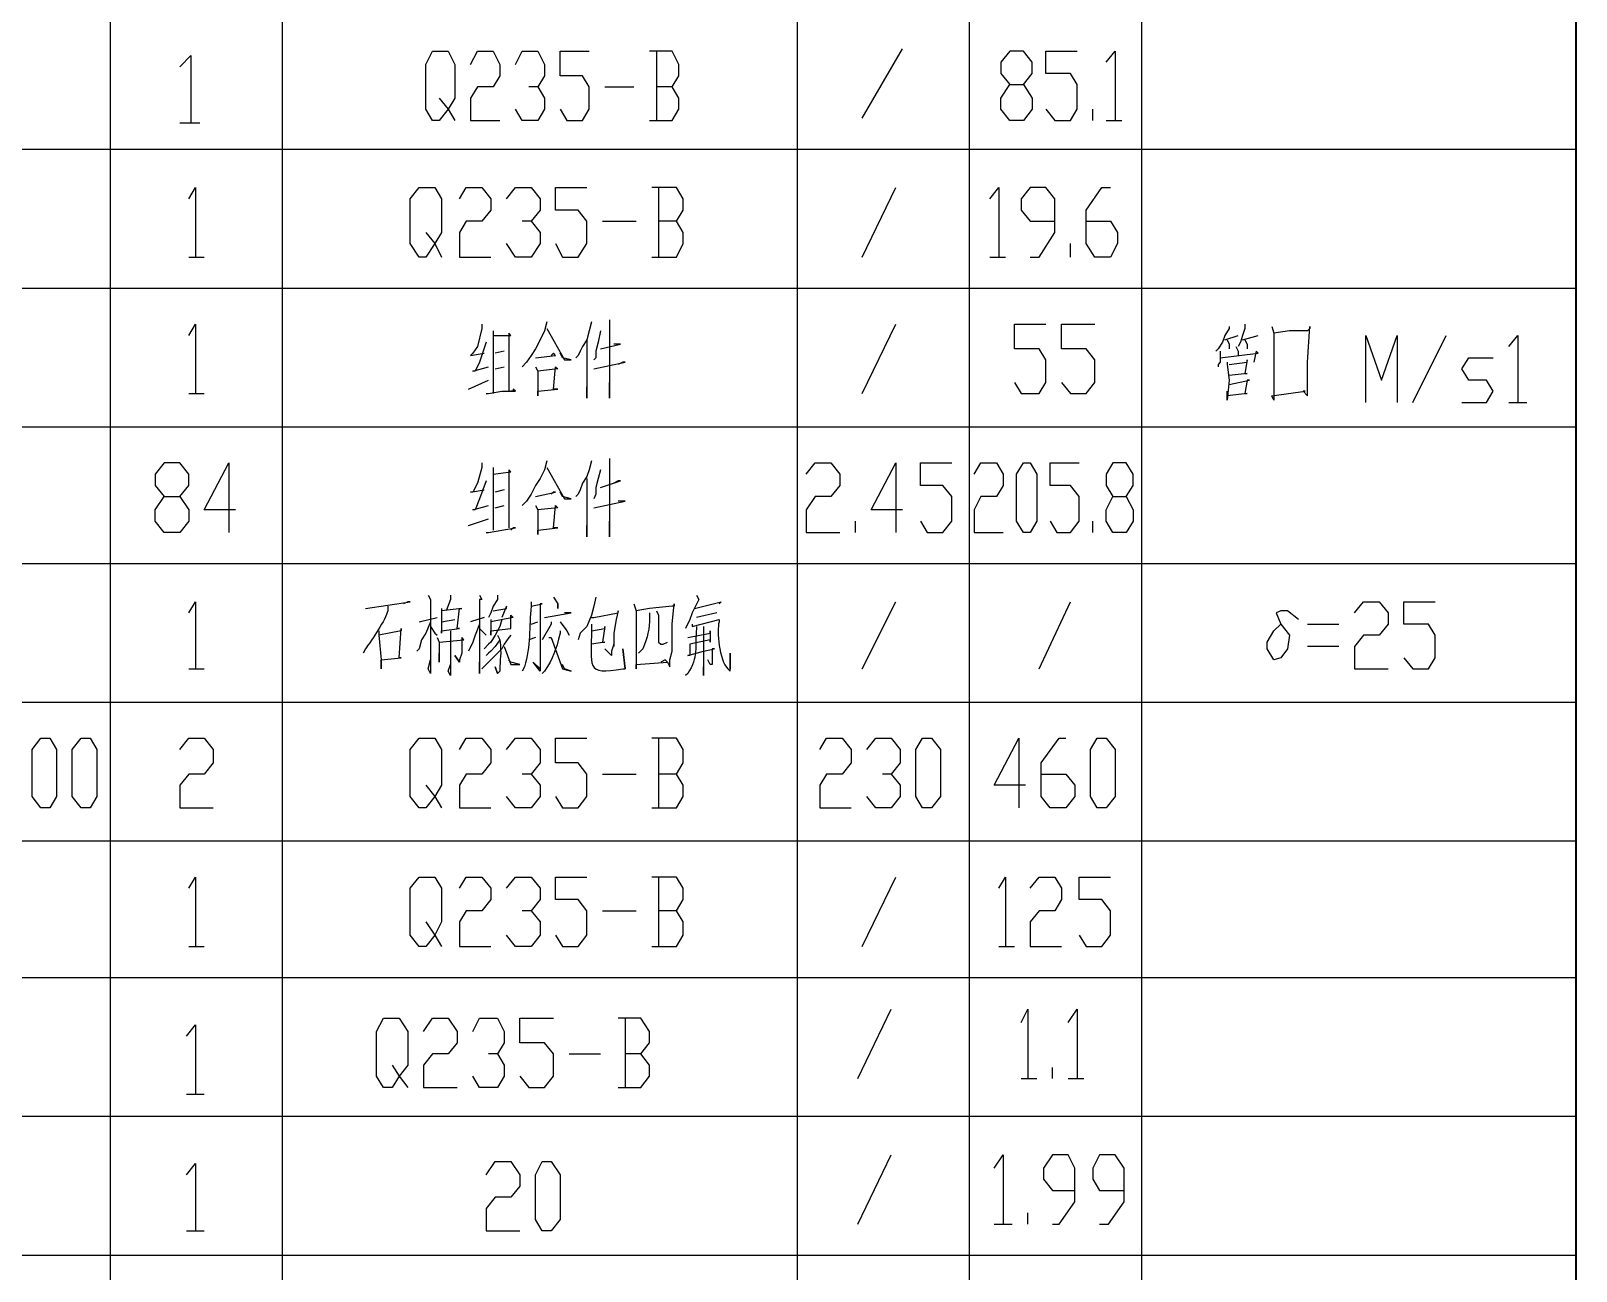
# Model space of a CAD drawing. Header units: millimetres. Extents: x 0 to 822, y 14 to 1153.
# Drawn here: x 694.7 to 819, y 211.6 to 311.4 of the extents above; entities that cross this region are included whole.
import ezdxf

# ---------------------------------------------------------------- set-up
doc = ezdxf.new("R2010")
doc.units = ezdxf.units.MM
doc.layers.add('1', color=7, linetype='Continuous')

msp = doc.modelspace()

# ---------------------------------------------------------------- linework, layer by layer
at = {"layer": '1', "color": 0, "lineweight": 40}
msp.add_lwpolyline([(43.56, 14.721732), (819, 14.721732), (819, 1153.221732), (43.56, 1153.221732), (43.56, 14.721732)], dxfattribs=at)
at = {"layer": '1', "color": 0, "lineweight": 25}
for points in [[(701.1, 301.821732), (701.1, 312.801732)], [(714.96, 301.821732), (714.96, 312.801732)], [(756.36, 301.821732), (756.36, 312.801732)], [(770.22, 301.821732), (770.22, 312.801732)], [(784.08, 301.821732), (784.08, 312.801732)], [(727.56, 305.961732), (728.28, 305.061732), (727.56, 304.161732), (727.02, 304.161732), (726.48, 305.061732), (726.48, 308.661732), (727.02, 309.741732), (728.28, 309.741732), (728.82, 308.661732), (728.82, 305.961732), (728.28, 305.061732), (728.82, 304.161732)], [(730.08, 308.661732), (730.62, 309.741732), (731.88, 309.741732), (732.42, 308.661732), (732.42, 307.761732), (731.88, 306.861732), (730.62, 306.861732), (730.08, 305.961732), (730.08, 304.161732), (732.42, 304.161732)], [(733.68, 308.661732), (734.22, 309.741732), (735.48, 309.741732), (736.02, 308.661732), (736.02, 307.761732), (735.48, 306.861732), (734.76, 306.861732)], [(737.28, 305.061732), (737.82, 304.161732), (739.08, 304.161732), (739.62, 305.061732), (739.62, 306.861732), (739.08, 307.761732), (737.28, 307.761732), (737.28, 309.741732), (739.62, 309.741732)], [(746.28, 306.861732), (746.82, 307.761732), (746.82, 308.661732), (746.28, 309.741732), (744.48, 309.741732)], [(745.02, 309.741732), (745.02, 304.161732)], [(761.58, 304.341732), (764.82, 309.921732)], [(773.46, 304.161732), (772.74, 305.061732), (772.74, 305.961732), (773.46, 307.041732), (774.54, 307.041732), (775.26, 307.941732), (775.26, 308.841732), (774.54, 309.741732), (773.46, 309.741732), (772.74, 308.841732), (772.74, 307.941732), (773.46, 307.041732)], [(776.34, 305.061732), (777.06, 304.161732), (778.32, 304.161732), (778.86, 305.061732), (778.86, 307.041732), (778.32, 307.941732), (776.34, 307.941732), (776.34, 309.741732), (778.86, 309.741732)], [(781.2, 308.841732), (781.92, 309.741732), (781.92, 304.161732)], [(706.68, 308.481732), (707.58, 309.381732), (707.58, 303.981732)], [(774.54, 307.041732), (775.26, 305.961732), (775.26, 305.061732), (774.54, 304.161732), (773.46, 304.161732)], [(735.48, 306.861732), (736.02, 305.961732), (736.02, 305.061732), (735.48, 304.161732), (734.22, 304.161732), (733.68, 305.061732)], [(740.88, 306.861732), (743.22, 306.861732)], [(744.48, 304.161732), (746.28, 304.161732), (746.82, 305.061732), (746.82, 305.961732), (746.28, 306.861732), (745.02, 306.861732)], [(780.12, 304.161732), (780.12, 305.061732)], [(706.68, 303.981732), (708.3, 303.981732)], [(781.2, 304.161732), (782.46, 304.161732)], [(819, 301.821732), (568.98, 301.821732)], [(819, 301.821732), (568.98, 301.821732)], [(701.1, 290.661732), (701.1, 301.821732)], [(714.96, 290.661732), (714.96, 301.821732)], [(756.36, 290.661732), (756.36, 301.821732)], [(770.22, 290.661732), (770.22, 301.821732)], [(784.08, 290.661732), (784.08, 301.821732)], [(707.4, 297.861732), (707.94, 298.761732), (707.94, 293.181732)], [(726.48, 295.161732), (727.2, 294.261732), (726.48, 293.181732), (725.94, 293.181732), (725.22, 294.261732), (725.22, 297.861732), (725.94, 298.761732), (727.2, 298.761732), (727.74, 297.861732), (727.74, 295.161732), (727.2, 294.261732), (727.74, 293.181732)], [(729.18, 297.861732), (729.72, 298.761732), (730.98, 298.761732), (731.7, 297.861732), (731.7, 296.961732), (730.98, 296.061732), (729.72, 296.061732), (729.18, 295.161732), (729.18, 293.181732), (731.7, 293.181732)], [(732.96, 297.861732), (733.68, 298.761732), (734.94, 298.761732), (735.66, 297.861732), (735.66, 296.961732), (734.94, 296.061732), (734.22, 296.061732)], [(736.92, 294.261732), (737.46, 293.181732), (738.72, 293.181732), (739.44, 294.261732), (739.44, 296.061732), (738.72, 296.961732), (736.92, 296.961732), (736.92, 298.761732), (739.44, 298.761732)], [(746.64, 296.061732), (747.18, 296.961732), (747.18, 297.861732), (746.64, 298.761732), (744.66, 298.761732)], [(745.2, 298.761732), (745.2, 293.181732)], [(761.58, 293.181732), (764.28, 298.761732)], [(771.84, 297.861732), (772.56, 298.761732), (772.56, 293.181732)], [(775.08, 293.181732), (775.8, 293.181732), (777.06, 295.161732), (777.06, 297.861732), (776.34, 298.761732), (775.08, 298.761732), (774.36, 297.861732), (774.36, 296.961732), (775.08, 296.061732), (777.06, 296.061732)], [(779.58, 296.061732), (781.56, 296.061732), (782.1, 295.161732), (782.1, 294.261732), (781.56, 293.181732), (780.3, 293.181732), (779.58, 294.261732), (779.58, 296.961732), (780.84, 298.761732), (781.56, 298.761732)], [(734.94, 296.061732), (735.66, 295.161732), (735.66, 294.261732), (734.94, 293.181732), (733.68, 293.181732), (732.96, 294.261732)], [(740.7, 296.061732), (743.4, 296.061732)], [(744.66, 293.181732), (746.64, 293.181732), (747.18, 294.261732), (747.18, 295.161732), (746.64, 296.061732), (745.2, 296.061732)], [(778.32, 293.181732), (778.32, 294.261732)], [(707.4, 293.181732), (708.66, 293.181732)], [(771.84, 293.181732), (773.1, 293.181732)], [(819, 290.661732), (568.98, 290.661732)], [(819, 290.661732), (568.98, 290.661732)], [(701.1, 279.501732), (701.1, 290.661732)], [(714.96, 279.501732), (714.96, 290.661732)], [(756.36, 279.501732), (756.36, 290.661732)], [(770.22, 279.501732), (770.22, 290.661732)], [(784.08, 279.501732), (784.08, 290.661732)], [(707.4, 286.881732), (707.94, 287.781732), (707.94, 282.201732)], [(730.98, 287.781732), (730.98, 287.421732), (730.62, 285.981732), (730.26, 285.441732), (730.08, 285.261732), (731.16, 285.441732)], [(731.88, 287.241732), (731.88, 286.881732), (731.88, 282.201732)], [(736.2, 287.961732), (736.02, 287.241732), (735.66, 286.521732), (735.3, 285.801732), (734.94, 285.261732), (734.58, 284.721732), (734.22, 284.361732)], [(736.2, 287.421732), (737.64, 284.901732), (738.18, 284.901732), (737.46, 285.081732), (737.28, 285.441732)], [(739.8, 287.961732), (739.62, 287.241732), (739.44, 286.521732), (739.08, 285.981732), (738.9, 285.621732), (738.72, 285.261732), (738.54, 285.081732)], [(740.52, 287.241732), (740.34, 286.341732), (740.16, 285.621732), (740.16, 285.081732), (739.98, 284.901732)], [(741.24, 288.141732), (741.24, 287.961732), (741.24, 287.961732), (741.24, 281.841732), (741.24, 283.101732)], [(761.58, 282.201732), (764.28, 287.781732)], [(773.82, 283.101732), (774.36, 282.201732), (775.8, 282.201732), (776.34, 283.101732), (776.34, 284.901732), (775.8, 285.801732), (773.82, 285.801732), (773.82, 287.781732), (776.34, 287.781732)], [(777.6, 283.101732), (778.32, 282.201732), (779.58, 282.201732), (780.3, 283.101732), (780.3, 284.901732), (779.58, 285.801732), (777.6, 285.801732), (777.6, 287.781732), (780.3, 287.781732)], [(791.1, 287.601732), (791.1, 287.421732), (790.74, 286.881732), (790.56, 286.341732), (790.56, 286.341732), (790.2, 285.801732), (790.02, 285.621732)], [(792.36, 287.781732), (792.36, 287.421732), (792.18, 286.881732), (792, 286.341732), (791.82, 285.981732)], [(794.52, 287.601732), (794.7, 287.061732), (794.7, 282.921732), (794.7, 281.661732), (794.52, 282.021732), (797.22, 282.381732), (797.04, 282.381732), (797.4, 282.021732), (797.4, 282.741732), (797.4, 283.641732), (797.4, 284.721732), (797.58, 287.601732), (797.58, 287.421732), (797.4, 287.241732), (795.96, 287.241732), (795.96, 287.241732), (794.7, 287.061732)], [(731.34, 286.341732), (730.8, 284.721732), (730.44, 284.001732), (730.26, 284.001732), (731.52, 284.361732)], [(731.88, 286.881732), (733.32, 286.881732), (733.14, 287.061732), (733.14, 286.881732), (733.14, 282.381732)], [(739.44, 286.521732), (739.44, 283.281732), (739.44, 281.841732), (739.44, 282.201732), (739.44, 282.741732)], [(740.52, 285.801732), (742.14, 286.161732), (741.96, 286.161732), (741.6, 286.161732)], [(790.74, 286.521732), (791.82, 286.881732)], [(790.92, 286.521732), (791.1, 286.161732), (791.1, 285.801732)], [(791.64, 285.981732), (791.82, 285.621732), (791.82, 285.261732)], [(792.18, 286.521732), (793.44, 286.881732)], [(792.36, 286.521732), (792.54, 286.161732), (792.54, 285.801732)], [(802.08, 281.481732), (802.08, 286.881732), (803.34, 283.281732), (804.6, 286.881732), (804.6, 281.481732)], [(805.86, 281.481732), (808.56, 286.881732)], [(813.6, 285.981732), (814.32, 286.881732), (814.32, 281.481732)], [(732.78, 285.621732), (732.06, 285.441732)], [(735.3, 285.081732), (736.92, 285.261732), (736.74, 285.441732), (736.56, 285.261732)], [(739.98, 284.181732), (742.5, 284.721732), (742.32, 284.721732), (741.96, 284.541732)], [(790.38, 285.621732), (790.38, 285.261732), (790.38, 284.901732), (790.38, 284.721732), (790.2, 284.541732), (790.2, 284.361732)], [(790.38, 285.081732), (793.44, 285.441732), (793.26, 285.621732), (793.08, 284.721732)], [(790.92, 284.721732), (790.92, 284.541732), (791.1, 283.281732), (790.92, 281.661732), (790.92, 282.381732)], [(791.1, 284.541732), (792.54, 284.721732), (792.54, 284.901732), (792.36, 283.821732), (792.54, 283.821732), (791.1, 283.641732)], [(809.82, 281.481732), (811.8, 281.481732), (812.34, 282.381732), (811.8, 283.281732), (810.36, 283.281732), (809.82, 284.181732), (810.36, 285.081732), (812.34, 285.081732)], [(732.06, 284.181732), (732.78, 284.361732)], [(735.3, 284.361732), (735.48, 284.001732), (735.48, 283.101732), (735.48, 282.021732), (735.48, 282.381732), (737.1, 282.561732), (736.74, 282.561732), (736.92, 284.361732), (737.1, 284.181732), (735.48, 284.001732)], [(707.4, 282.201732), (708.66, 282.201732)], [(729.9, 282.561732), (731.52, 283.281732)], [(731.34, 282.201732), (731.52, 282.201732), (732.6, 282.381732), (733.68, 282.381732), (733.5, 282.561732), (733.5, 282.381732), (733.32, 282.381732)], [(791.1, 282.921732), (792.72, 283.281732), (792.54, 283.281732), (792.36, 282.201732), (792.54, 282.201732), (790.92, 282.021732)], [(813.6, 281.481732), (815.04, 281.481732)], [(819, 279.501732), (568.98, 279.501732)], [(819, 279.501732), (568.98, 279.501732)], [(701.1, 268.521732), (701.1, 279.501732)], [(714.96, 268.521732), (714.96, 279.501732)], [(756.36, 268.521732), (756.36, 279.501732)], [(770.22, 268.521732), (770.22, 279.501732)], [(784.08, 268.521732), (784.08, 279.501732)], [(705.42, 271.041732), (704.7, 271.941732), (704.7, 272.841732), (705.42, 273.921732), (706.68, 273.921732), (707.4, 274.821732), (707.4, 275.721732), (706.68, 276.621732), (705.42, 276.621732), (704.7, 275.721732), (704.7, 274.821732), (705.42, 273.921732)], [(711.18, 272.841732), (708.66, 272.841732), (710.64, 276.621732), (710.64, 271.041732)], [(730.98, 276.621732), (730.98, 276.261732), (730.62, 275.001732), (730.26, 274.281732), (730.08, 274.281732), (731.16, 274.461732)], [(731.88, 276.261732), (731.88, 275.721732), (731.88, 271.221732)], [(731.88, 275.721732), (733.32, 275.901732), (733.14, 276.081732), (733.14, 275.721732), (733.14, 271.401732)], [(736.2, 276.801732), (736.02, 276.081732), (735.66, 275.361732), (735.3, 274.821732), (734.94, 274.101732), (734.58, 273.561732), (734.22, 273.201732)], [(736.2, 276.261732), (737.64, 273.741732), (738.18, 273.741732), (737.46, 273.921732), (737.28, 274.281732)], [(739.8, 276.801732), (739.62, 276.081732), (739.44, 275.541732), (739.08, 275.001732), (738.9, 274.461732), (738.72, 274.101732), (738.54, 273.921732)], [(740.52, 276.081732), (740.34, 275.361732), (740.16, 274.641732), (740.16, 274.101732), (739.98, 273.741732)], [(741.24, 276.981732), (741.24, 276.801732), (741.24, 276.801732), (741.24, 270.681732), (741.24, 271.941732)], [(757.08, 275.721732), (757.8, 276.621732), (759.06, 276.621732), (759.78, 275.721732), (759.78, 274.821732), (759.06, 273.921732), (757.8, 273.921732), (757.08, 272.841732), (757.08, 271.041732), (759.78, 271.041732)], [(764.82, 272.841732), (762.3, 272.841732), (764.28, 276.621732), (764.28, 271.041732)], [(766.26, 271.941732), (766.8, 271.041732), (768.06, 271.041732), (768.78, 271.941732), (768.78, 273.921732), (768.06, 274.821732), (766.26, 274.821732), (766.26, 276.621732), (768.78, 276.621732)], [(770.58, 275.721732), (771.12, 276.621732), (772.38, 276.621732), (772.92, 275.721732), (772.92, 274.821732), (772.38, 273.921732), (771.12, 273.921732), (770.58, 272.841732), (770.58, 271.041732), (772.92, 271.041732)], [(774.54, 271.041732), (774, 271.941732), (774, 275.721732), (774.54, 276.621732), (775.08, 276.621732), (775.62, 275.721732), (775.62, 271.941732), (775.08, 271.041732), (774.54, 271.041732)], [(776.7, 271.941732), (777.24, 271.041732), (778.32, 271.041732), (779.04, 271.941732), (779.04, 273.921732), (778.32, 274.821732), (776.7, 274.821732), (776.7, 276.621732), (779.04, 276.621732)], [(781.74, 271.041732), (781.2, 271.941732), (781.2, 272.841732), (781.74, 273.921732), (782.82, 273.921732), (783.36, 274.821732), (783.36, 275.721732), (782.82, 276.621732), (781.74, 276.621732), (781.2, 275.721732), (781.2, 274.821732), (781.74, 273.921732)], [(731.34, 275.181732), (730.8, 273.741732), (730.44, 272.841732), (730.26, 272.841732), (731.52, 273.201732)], [(739.44, 275.361732), (739.44, 272.301732), (739.44, 270.681732), (739.44, 271.041732), (739.44, 271.581732)], [(740.52, 274.641732), (742.14, 275.181732), (741.96, 275.181732), (741.6, 275.001732)], [(706.68, 273.921732), (707.4, 272.841732), (707.4, 271.941732), (706.68, 271.041732), (705.42, 271.041732)], [(732.78, 274.461732), (732.06, 274.281732)], [(735.3, 273.921732), (736.92, 274.281732), (736.74, 274.281732), (736.56, 274.101732)], [(739.98, 273.021732), (742.5, 273.561732), (742.32, 273.561732), (741.96, 273.561732)], [(782.82, 273.921732), (783.36, 272.841732), (783.36, 271.941732), (782.82, 271.041732), (781.74, 271.041732)], [(732.06, 273.021732), (732.78, 273.201732)], [(735.3, 273.201732), (735.48, 272.841732), (735.48, 271.941732), (735.48, 270.861732), (735.48, 271.221732), (737.1, 271.401732), (736.74, 271.401732), (736.92, 273.201732), (737.1, 273.021732), (735.48, 272.841732)], [(729.9, 271.581732), (731.52, 272.121732)], [(731.34, 271.041732), (731.52, 271.041732), (732.6, 271.221732), (733.68, 271.401732), (733.5, 271.401732), (733.5, 271.401732), (733.32, 271.221732)], [(761.04, 271.041732), (761.04, 271.941732)], [(780.12, 271.041732), (780.12, 271.941732)], [(819, 268.521732), (568.98, 268.521732)], [(819, 268.521732), (568.98, 268.521732)], [(701.1, 257.361732), (701.1, 268.521732)], [(714.96, 257.361732), (714.96, 268.521732)], [(756.36, 257.361732), (756.36, 268.521732)], [(770.22, 257.361732), (770.22, 268.521732)], [(784.08, 257.361732), (784.08, 268.521732)], [(726.66, 266.001732), (726.84, 265.641732), (726.84, 259.701732), (726.66, 260.061732), (726.84, 260.781732)], [(728.46, 266.001732), (728.46, 265.641732), (728.1, 264.741732)], [(730.8, 266.001732), (730.98, 265.641732), (730.8, 265.641732), (730.8, 259.701732), (730.8, 259.881732), (730.8, 260.601732)], [(732.24, 266.001732), (732.24, 265.641732), (731.88, 265.101732), (731.7, 264.561732), (731.52, 264.201732)], [(748.26, 266.001732), (748.44, 265.641732), (747.9, 264.561732), (747.72, 264.021732), (747.36, 263.301732)], [(707.4, 264.561732), (707.94, 265.461732), (707.94, 260.061732)], [(721.62, 264.921732), (725.22, 265.461732), (725.04, 265.461732), (724.68, 265.281732)], [(727.74, 264.921732), (727.74, 264.741732), (727.74, 262.941732), (727.74, 263.121732), (729.18, 263.301732), (729, 263.301732), (729.18, 264.921732), (729.36, 264.921732), (727.74, 264.741732)], [(731.88, 264.741732), (732.96, 264.921732), (732.96, 265.101732), (732.6, 264.201732)], [(734.94, 265.101732), (735.84, 265.281732), (735.66, 265.281732), (735.66, 260.781732), (735.66, 260.421732), (735.66, 259.881732), (735.12, 260.601732), (735.66, 260.061732)], [(736.74, 265.821732), (737.1, 265.281732), (737.1, 264.921732), (737.1, 265.281732)], [(740.16, 265.821732), (739.98, 265.101732), (739.8, 264.381732), (739.44, 263.481732), (738.9, 262.941732), (738.72, 262.401732)], [(739.8, 264.201732), (739.98, 264.201732), (741.96, 264.561732), (741.96, 264.741732), (741.78, 264.021732), (741.6, 262.941732), (741.6, 261.861732), (741.6, 262.041732), (741.42, 261.501732), (741.42, 261.141732), (740.88, 261.681732), (741.42, 261.141732)], [(743.22, 265.281732), (743.4, 264.741732), (743.4, 264.561732), (743.4, 262.401732), (743.4, 262.221732), (743.4, 260.601732), (743.4, 260.061732), (743.4, 260.421732), (745.92, 260.601732), (745.74, 260.781732), (745.38, 260.601732)], [(745.92, 260.601732), (746.1, 260.241732), (746.1, 260.781732), (746.28, 261.501732), (746.28, 262.761732), (746.28, 262.941732), (746.28, 263.661732), (746.46, 265.281732), (746.46, 265.101732), (746.28, 265.101732), (744.48, 264.921732), (743.4, 264.741732)], [(745.02, 264.741732), (745.2, 264.381732), (745.2, 262.221732), (745.38, 262.041732), (745.56, 262.041732), (745.92, 262.221732)], [(748.08, 264.921732), (750.24, 265.461732), (750.24, 265.461732), (750.06, 265.281732)], [(761.58, 260.061732), (764.28, 265.461732)], [(775.8, 260.061732), (778.32, 265.461732)], [(796.68, 264.021732), (795.78, 264.741732), (795.24, 264.741732), (794.88, 264.561732), (795.24, 263.661732), (795.96, 262.761732), (795.78, 261.681732), (795.24, 260.961732), (794.7, 260.781732), (794.16, 261.681732), (794.16, 262.221732), (794.7, 263.121732), (795.24, 263.661732)], [(801.18, 264.561732), (801.9, 265.461732), (803.16, 265.461732), (803.88, 264.561732), (803.88, 263.661732), (803.16, 262.761732), (801.9, 262.761732), (801.18, 261.861732), (801.18, 260.061732), (803.88, 260.061732)], [(805.14, 260.961732), (805.86, 260.061732), (807.12, 260.061732), (807.66, 260.961732), (807.66, 262.761732), (807.12, 263.661732), (805.14, 263.661732), (805.14, 265.461732), (807.66, 265.461732)], [(726.84, 263.841732), (726.48, 262.941732), (726.12, 262.401732), (725.94, 261.681732), (725.76, 261.501732)], [(725.94, 263.841732), (727.38, 264.201732)], [(727.74, 263.841732), (728.82, 264.021732)], [(730.8, 263.661732), (730.44, 262.761732), (730.26, 262.221732), (729.9, 261.501732)], [(731.16, 264.201732), (730.08, 263.841732)], [(732.6, 264.021732), (732.42, 263.481732), (732.24, 263.121732), (732.06, 262.761732), (731.7, 262.221732), (731.52, 262.041732), (731.16, 261.681732)], [(731.7, 264.021732), (731.7, 262.761732), (731.7, 263.121732), (733.32, 263.301732), (733.32, 263.301732), (733.32, 264.381732), (733.5, 264.201732), (731.7, 263.841732)], [(734.94, 263.661732), (735.48, 263.841732)], [(736.56, 263.841732), (736.56, 263.661732), (735.84, 262.401732)], [(736.02, 264.201732), (738.18, 264.561732), (738, 264.561732), (737.64, 264.561732)], [(737.28, 263.841732), (737.82, 263.121732), (738, 262.761732)], [(749.88, 264.561732), (748.26, 264.201732)], [(797.4, 263.661732), (799.92, 263.661732)], [(722.7, 263.121732), (722.7, 262.761732), (722.88, 260.781732), (722.88, 260.061732), (722.88, 260.781732), (724.5, 260.961732), (724.32, 260.961732), (724.5, 263.301732), (724.5, 263.121732), (722.7, 262.761732)], [(726.84, 263.481732), (727.2, 262.941732), (727.38, 262.761732)], [(727.38, 262.581732), (727.56, 262.221732), (727.56, 260.601732), (727.56, 261.321732)], [(727.56, 262.221732), (729.54, 262.401732), (729.36, 262.581732), (729.36, 262.401732), (729.36, 261.321732), (729.18, 260.781732), (729.18, 260.601732), (728.82, 261.141732), (729.18, 260.601732)], [(728.46, 263.121732), (728.46, 259.521732), (728.28, 259.881732), (728.46, 260.421732)], [(730.8, 263.301732), (731.34, 262.761732)], [(732.42, 262.401732), (732.42, 262.401732), (732.06, 261.861732), (731.7, 261.501732), (731.52, 261.321732), (731.34, 261.141732)], [(733.32, 262.761732), (733.14, 262.581732), (732.78, 262.041732), (732.6, 261.681732)], [(735.3, 262.581732), (734.76, 262.401732)], [(736.38, 262.581732), (736.56, 262.581732), (737.46, 260.061732), (738.18, 259.881732), (737.64, 260.061732), (737.46, 260.421732)], [(739.8, 263.121732), (740.88, 263.301732), (740.88, 263.481732), (740.7, 262.221732), (740.88, 262.221732), (739.8, 262.041732)], [(747.54, 262.581732), (749.34, 262.941732), (749.34, 263.121732), (749.34, 262.221732), (749.34, 262.401732), (747.72, 262.041732), (747.72, 262.041732), (747.72, 261.861732), (747.72, 261.141732), (747.54, 261.141732), (748.8, 261.501732), (749.7, 261.681732), (749.52, 261.681732), (749.52, 260.961732), (749.52, 260.601732), (749.52, 260.421732), (749.34, 260.421732), (749.16, 260.781732)], [(748.8, 263.481732), (748.8, 263.481732), (748.8, 259.521732), (748.8, 259.881732), (748.8, 260.241732)], [(732.6, 261.681732), (732.06, 261.141732), (731.7, 260.781732), (731.34, 260.421732), (730.98, 260.061732)], [(732.78, 261.861732), (733.32, 260.421732), (734.04, 260.421732), (733.32, 260.601732), (733.14, 260.781732)], [(799.92, 261.861732), (797.4, 261.861732)], [(707.4, 260.061732), (708.66, 260.061732)], [(819, 257.361732), (568.98, 257.361732)], [(819, 257.361732), (568.98, 257.361732)], [(701.1, 246.201732), (701.1, 257.361732)], [(714.96, 246.201732), (714.96, 257.361732)], [(756.36, 246.201732), (756.36, 257.361732)], [(770.22, 246.201732), (770.22, 257.361732)], [(784.08, 246.201732), (784.08, 257.361732)], [(695.52, 248.901732), (694.8, 249.801732), (694.8, 253.581732), (695.52, 254.481732), (696.24, 254.481732), (696.78, 253.581732), (696.78, 249.801732), (696.24, 248.901732), (695.52, 248.901732)], [(698.76, 248.901732), (698.04, 249.801732), (698.04, 253.581732), (698.76, 254.481732), (699.48, 254.481732), (700.02, 253.581732), (700.02, 249.801732), (699.48, 248.901732), (698.76, 248.901732)], [(706.68, 253.581732), (707.4, 254.481732), (708.66, 254.481732), (709.38, 253.581732), (709.38, 252.501732), (708.66, 251.601732), (707.4, 251.601732), (706.68, 250.701732), (706.68, 248.901732), (709.38, 248.901732)], [(726.48, 250.701732), (727.2, 249.801732), (726.48, 248.901732), (725.94, 248.901732), (725.22, 249.801732), (725.22, 253.581732), (725.94, 254.481732), (727.2, 254.481732), (727.74, 253.581732), (727.74, 250.701732), (727.2, 249.801732), (727.74, 248.901732)], [(729.18, 253.581732), (729.72, 254.481732), (730.98, 254.481732), (731.7, 253.581732), (731.7, 252.501732), (730.98, 251.601732), (729.72, 251.601732), (729.18, 250.701732), (729.18, 248.901732), (731.7, 248.901732)], [(732.96, 253.581732), (733.68, 254.481732), (734.94, 254.481732), (735.66, 253.581732), (735.66, 252.501732), (734.94, 251.601732), (734.22, 251.601732)], [(736.92, 249.801732), (737.46, 248.901732), (738.72, 248.901732), (739.44, 249.801732), (739.44, 251.601732), (738.72, 252.501732), (736.92, 252.501732), (736.92, 254.481732), (739.44, 254.481732)], [(746.64, 251.601732), (747.18, 252.501732), (747.18, 253.581732), (746.64, 254.481732), (744.66, 254.481732)], [(745.2, 254.481732), (745.2, 248.901732)], [(758.16, 253.581732), (758.7, 254.481732), (759.96, 254.481732), (760.68, 253.581732), (760.68, 252.501732), (759.96, 251.601732), (758.7, 251.601732), (758.16, 250.701732), (758.16, 248.901732), (760.68, 248.901732)], [(761.94, 253.581732), (762.66, 254.481732), (763.92, 254.481732), (764.64, 253.581732), (764.64, 252.501732), (763.92, 251.601732), (763.2, 251.601732)], [(766.44, 248.901732), (765.9, 249.801732), (765.9, 253.581732), (766.44, 254.481732), (767.16, 254.481732), (767.88, 253.581732), (767.88, 249.801732), (767.16, 248.901732), (766.44, 248.901732)], [(774.72, 250.701732), (772.2, 250.701732), (774.18, 254.481732), (774.18, 248.901732)], [(775.98, 251.601732), (777.96, 251.601732), (778.68, 250.701732), (778.68, 249.801732), (777.96, 248.901732), (776.7, 248.901732), (775.98, 249.801732), (775.98, 252.501732), (777.42, 254.481732), (777.96, 254.481732)], [(780.48, 248.901732), (779.94, 249.801732), (779.94, 253.581732), (780.48, 254.481732), (781.2, 254.481732), (781.92, 253.581732), (781.92, 249.801732), (781.2, 248.901732), (780.48, 248.901732)], [(734.94, 251.601732), (735.66, 250.701732), (735.66, 249.801732), (734.94, 248.901732), (733.68, 248.901732), (732.96, 249.801732)], [(740.7, 251.601732), (743.4, 251.601732)], [(744.66, 248.901732), (746.64, 248.901732), (747.18, 249.801732), (747.18, 250.701732), (746.64, 251.601732), (745.2, 251.601732)], [(763.92, 251.601732), (764.64, 250.701732), (764.64, 249.801732), (763.92, 248.901732), (762.66, 248.901732), (761.94, 249.801732)], [(819, 246.201732), (568.98, 246.201732)], [(819, 246.201732), (568.98, 246.201732)], [(701.1, 235.221732), (701.1, 246.201732)], [(714.96, 235.221732), (714.96, 246.201732)], [(756.36, 235.221732), (756.36, 246.201732)], [(770.22, 235.221732), (770.22, 246.201732)], [(784.08, 235.221732), (784.08, 246.201732)], [(707.4, 242.421732), (707.94, 243.321732), (707.94, 237.741732)], [(726.48, 239.721732), (727.2, 238.641732), (726.48, 237.741732), (725.94, 237.741732), (725.22, 238.641732), (725.22, 242.421732), (725.94, 243.321732), (727.2, 243.321732), (727.74, 242.421732), (727.74, 239.721732), (727.2, 238.641732), (727.74, 237.741732)], [(729.18, 242.421732), (729.72, 243.321732), (730.98, 243.321732), (731.7, 242.421732), (731.7, 241.521732), (730.98, 240.621732), (729.72, 240.621732), (729.18, 239.721732), (729.18, 237.741732), (731.7, 237.741732)], [(732.96, 242.421732), (733.68, 243.321732), (734.94, 243.321732), (735.66, 242.421732), (735.66, 241.521732), (734.94, 240.621732), (734.22, 240.621732)], [(736.92, 238.641732), (737.46, 237.741732), (738.72, 237.741732), (739.44, 238.641732), (739.44, 240.621732), (738.72, 241.521732), (736.92, 241.521732), (736.92, 243.321732), (739.44, 243.321732)], [(746.64, 240.621732), (747.18, 241.521732), (747.18, 242.421732), (746.64, 243.321732), (744.66, 243.321732)], [(745.2, 243.321732), (745.2, 237.741732)], [(761.58, 237.741732), (764.28, 243.321732)], [(772.56, 242.421732), (773.1, 243.321732), (773.1, 237.741732)], [(775.08, 242.421732), (775.8, 243.321732), (777.06, 243.321732), (777.6, 242.421732), (777.6, 241.521732), (777.06, 240.621732), (775.8, 240.621732), (775.08, 239.721732), (775.08, 237.741732), (777.6, 237.741732)], [(779.04, 238.641732), (779.58, 237.741732), (780.84, 237.741732), (781.56, 238.641732), (781.56, 240.621732), (780.84, 241.521732), (779.04, 241.521732), (779.04, 243.321732), (781.56, 243.321732)], [(734.94, 240.621732), (735.66, 239.721732), (735.66, 238.641732), (734.94, 237.741732), (733.68, 237.741732), (732.96, 238.641732)], [(740.7, 240.621732), (743.4, 240.621732)], [(744.66, 237.741732), (746.64, 237.741732), (747.18, 238.641732), (747.18, 239.721732), (746.64, 240.621732), (745.2, 240.621732)], [(707.4, 237.741732), (708.66, 237.741732)], [(772.56, 237.741732), (773.82, 237.741732)], [(819, 235.221732), (568.98, 235.221732)], [(819, 235.221732), (568.98, 235.221732)], [(701.1, 224.061732), (701.1, 235.221732)], [(714.96, 224.061732), (714.96, 235.221732)], [(756.36, 224.061732), (756.36, 235.221732)], [(770.22, 224.061732), (770.22, 235.221732)], [(784.08, 224.061732), (784.08, 235.221732)], [(761.22, 227.121732), (763.92, 232.701732)], [(774.36, 231.621732), (774.9, 232.701732), (774.9, 227.121732)], [(778.14, 231.621732), (778.86, 232.701732), (778.86, 227.121732)], [(707.22, 230.541732), (707.94, 231.441732), (707.94, 225.861732)], [(723.78, 228.201732), (724.32, 227.301732), (723.78, 226.401732), (723.06, 226.401732), (722.52, 227.301732), (722.52, 230.901732), (723.06, 231.981732), (724.32, 231.981732), (725.04, 230.901732), (725.04, 228.201732), (724.32, 227.301732), (725.04, 226.401732)], [(726.3, 230.901732), (727.02, 231.981732), (728.28, 231.981732), (729, 230.901732), (729, 230.001732), (728.28, 229.101732), (727.02, 229.101732), (726.3, 228.201732), (726.3, 226.401732), (729, 226.401732)], [(730.26, 230.901732), (730.8, 231.981732), (732.24, 231.981732), (732.78, 230.901732), (732.78, 230.001732), (732.24, 229.101732), (731.52, 229.101732)], [(734.04, 227.301732), (734.76, 226.401732), (736.02, 226.401732), (736.74, 227.301732), (736.74, 229.101732), (736.02, 230.001732), (734.04, 230.001732), (734.04, 231.981732), (736.74, 231.981732)], [(743.76, 229.101732), (744.48, 230.001732), (744.48, 230.901732), (743.76, 231.981732), (741.96, 231.981732)], [(742.5, 231.981732), (742.5, 226.401732)], [(732.24, 229.101732), (732.78, 228.201732), (732.78, 227.301732), (732.24, 226.401732), (730.8, 226.401732), (730.26, 227.301732)], [(738, 229.101732), (740.52, 229.101732)], [(741.96, 226.401732), (743.76, 226.401732), (744.48, 227.301732), (744.48, 228.201732), (743.76, 229.101732), (742.5, 229.101732)], [(776.88, 227.121732), (776.88, 228.021732)], [(774.36, 227.121732), (775.62, 227.121732)], [(778.14, 227.121732), (779.4, 227.121732)], [(707.22, 225.861732), (708.66, 225.861732)], [(819, 224.061732), (568.98, 224.061732)], [(819, 224.061732), (568.98, 224.061732)], [(701.1, 212.901732), (701.1, 224.061732)], [(714.96, 212.901732), (714.96, 224.061732)], [(756.36, 212.901732), (756.36, 224.061732)], [(770.22, 212.901732), (770.22, 224.061732)], [(784.08, 212.901732), (784.08, 224.061732)], [(707.22, 219.381732), (707.94, 220.281732), (707.94, 214.881732)], [(731.34, 219.381732), (732.06, 220.461732), (733.32, 220.461732), (734.04, 219.381732), (734.04, 218.481732), (733.32, 217.581732), (732.06, 217.581732), (731.34, 216.681732), (731.34, 214.881732), (734.04, 214.881732)], [(735.84, 214.881732), (735.3, 215.781732), (735.3, 219.381732), (735.84, 220.461732), (736.56, 220.461732), (737.28, 219.381732), (737.28, 215.781732), (736.56, 214.881732), (735.84, 214.881732)], [(761.22, 215.421732), (763.92, 221.001732)], [(772.2, 219.921732), (772.92, 221.001732), (772.92, 215.421732)], [(776.88, 215.421732), (777.42, 215.421732), (778.68, 217.221732), (778.68, 219.921732), (778.14, 221.001732), (776.88, 221.001732), (776.16, 219.921732), (776.16, 219.021732), (776.88, 218.121732), (778.68, 218.121732)], [(780.66, 215.421732), (781.38, 215.421732), (782.64, 217.221732), (782.64, 219.921732), (781.92, 221.001732), (780.66, 221.001732), (780.12, 219.921732), (780.12, 219.021732), (780.66, 218.121732), (782.64, 218.121732)], [(774.9, 215.421732), (774.9, 216.321732)], [(772.2, 215.421732), (773.64, 215.421732)], [(707.22, 214.881732), (708.66, 214.881732)], [(819, 212.901732), (568.98, 212.901732)], [(819, 212.901732), (568.98, 212.901732)], [(701.1, 201.921732), (701.1, 212.901732)], [(714.96, 201.921732), (714.96, 212.901732)], [(756.36, 201.921732), (756.36, 212.901732)], [(770.22, 201.921732), (770.22, 212.901732)], [(784.08, 201.921732), (784.08, 212.901732)]]:
    msp.add_lwpolyline(points, dxfattribs=at)
for points, knots in [([(723.42, 265.101732), (723.42, 265.101732), (723.42, 264.741732), (723.42, 264.741732), (723.24, 264.021732), (722.16, 262.401732), (721.62, 261.681732), (721.62, 261.681732), (721.44, 261.321732), (721.44, 261.321732)], [0, 0, 0, 0, 1, 1, 1, 2, 2, 2, 3, 3, 3, 3]), ([(734.94, 265.461732), (734.94, 265.461732), (734.94, 265.101732), (734.94, 265.101732), (734.76, 263.481732), (734.94, 261.861732), (734.4, 260.241732), (734.4, 260.241732), (734.22, 259.881732), (734.22, 259.881732)], [0, 0, 0, 0, 1, 1, 1, 2, 2, 2, 3, 3, 3, 3]), ([(739.8, 263.661732), (739.8, 263.661732), (739.8, 263.301732), (739.8, 263.301732), (739.8, 260.241732), (739.26, 259.521732), (742.32, 260.061732), (742.32, 260.061732), (742.5, 260.061732), (742.5, 260.061732), (742.5, 260.061732), (742.32, 261.681732), (742.32, 261.681732), (742.32, 261.681732), (742.5, 260.061732), (742.5, 260.061732)], [0, 0, 0, 0, 1, 1, 1, 2, 2, 2, 3, 3, 3, 4, 4, 4, 5, 5, 5, 5]), ([(744.48, 264.561732), (744.48, 264.561732), (744.48, 264.201732), (744.48, 264.201732), (744.48, 263.301732), (744.3, 262.581732), (743.94, 261.681732), (743.94, 261.681732), (743.58, 261.321732), (743.58, 261.321732)], [0, 0, 0, 0, 1, 1, 1, 2, 2, 2, 3, 3, 3, 3]), ([(747.9, 263.661732), (747.9, 263.661732), (747.9, 263.481732), (747.9, 263.481732), (747.9, 263.481732), (750.06, 264.021732), (750.06, 264.021732), (750.06, 264.021732), (750.06, 264.021732), (750.06, 264.021732), (750.06, 264.021732), (750.06, 263.841732), (750.06, 263.841732), (749.88, 263.121732), (750.06, 260.781732), (750.78, 260.061732), (750.78, 260.061732), (750.96, 259.881732), (750.96, 259.881732), (750.96, 259.881732), (750.96, 260.061732), (750.96, 260.061732), (750.96, 260.061732), (750.96, 261.321732), (750.96, 261.321732), (750.96, 261.321732), (750.96, 260.061732), (750.96, 260.061732)], [0, 0, 0, 0, 1, 1, 1, 2, 2, 2, 3, 3, 3, 4, 4, 4, 5, 5, 5, 6, 6, 6, 7, 7, 7, 8, 8, 8, 9, 9, 9, 9]), ([(732.24, 262.761732), (732.24, 262.761732), (732.42, 262.401732), (732.42, 262.401732), (732.6, 261.141732), (732.42, 260.961732), (732.42, 259.881732), (732.42, 259.881732), (732.24, 259.701732), (732.24, 259.701732), (732.24, 259.701732), (732.06, 260.241732), (732.06, 260.241732), (732.06, 260.241732), (732.24, 259.701732), (732.24, 259.701732)], [0, 0, 0, 0, 1, 1, 1, 2, 2, 2, 3, 3, 3, 4, 4, 4, 5, 5, 5, 5]), ([(737.28, 263.121732), (737.28, 263.121732), (737.28, 262.941732), (737.28, 262.941732), (736.92, 261.501732), (736.74, 260.961732), (736.02, 259.881732), (736.02, 259.881732), (735.84, 259.701732), (735.84, 259.701732)], [0, 0, 0, 0, 1, 1, 1, 2, 2, 2, 3, 3, 3, 3]), ([(748.26, 263.481732), (748.26, 263.481732), (748.26, 263.301732), (748.26, 263.301732), (748.08, 261.861732), (748.44, 260.961732), (747.54, 259.701732), (747.54, 259.701732), (747.36, 259.521732), (747.36, 259.521732)], [0, 0, 0, 0, 1, 1, 1, 2, 2, 2, 3, 3, 3, 3])]:
    msp.add_open_spline(points, degree=3, knots=knots, dxfattribs=at)

doc.saveas('drawing.dxf')
